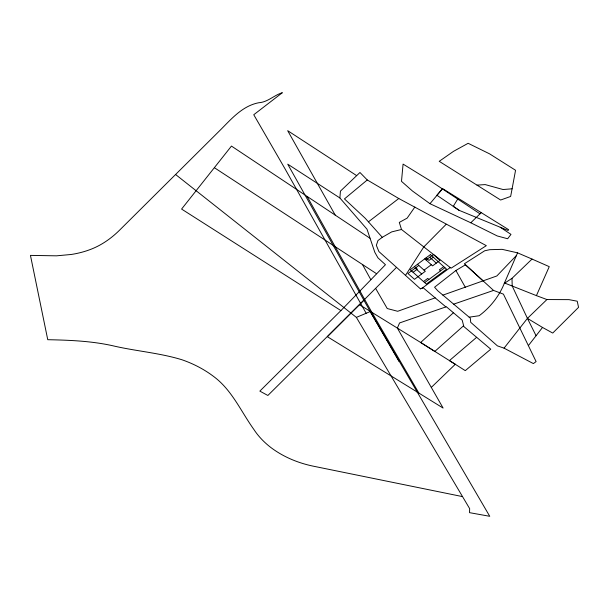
<?xml version="1.0" encoding="UTF-8"?>
<svg xmlns="http://www.w3.org/2000/svg" width="609" height="609" viewBox="0 0 609 609"><rect width="100%" height="100%" fill="white"/><g stroke="black" fill="none" stroke-linecap="round" stroke-linejoin="round"><path stroke-width="0.91" d="M364.684 299.476L267.861 395.477L259.853 391.115L340.918 310.598L385.459 264.709L377.93 257.82L374.817 252.301L366.999 229.19L339.883 197.963L340.431 191.135L359.965 172.499L367.265 179.967L398.773 198.511L486.325 245.663L451.056 268.204L401.498 229.479L399.298 222.414L407.132 218.144L414.843 207.06M512.1 188.813L515.557 170.276L489.537 153.826L468.138 143.298L453.545 151.329L439.226 161.324L500.636 200.026L510.639 196.448L512.1 188.813L503.064 189.528L485.236 184.596L476.992 185.121M532.038 259.061L517.566 252.842L504.252 283.413L511.994 278.343L532.038 259.061L549.249 266.651L536.415 295.624L504.473 282.972C499.296 295.997 490.382 307.378 479.161 315.728L469.166 317.182L437.757 290.782L434.575 287.212L455.905 270.495L465.466 264.793L493.556 290.424L503.422 294.139L536.103 361.586L533.377 363.596L504.054 348.158L497.416 345.874L470.704 322.306L470.315 318.149L469.166 317.182M458.135 198.351L453.263 206.337L459.156 210.341L508.081 230.476L508.637 229.692L442.606 188.6L429.977 203.695L412.491 191.043L401.491 181.337L403.074 164.095L430.472 180.98L479.93 213.789M450.211 267.549L422.159 288.156L420.385 288.826L405.503 275.39L423.765 246.957L446.169 224.302M528.391 345.6L542.52 327.444L552.728 333.062L578.55 307.347L577.225 301.204L568.958 299.636L546.928 299.552L536.415 295.624M340.918 310.598L181.589 209.07L231.458 146.076L369.975 238.241M504.054 348.158L527.432 318.378L546.928 299.552M442.362 188.889L436.889 195.253L459.163 210.341M429.977 203.695L470.795 222.78L481.186 212.693M516.386 255.552L496.845 275.961L442.88 295.137M307.271 196.73L371.863 312.333L418.855 393.049L327.376 336.708L396.528 267.366M431.317 387.393L455.288 364.289L465.276 370.645L490.755 349.178L463.852 326.561L462.193 320.174L446.344 306.746L399.565 322.953L397.373 328.114L443.116 408.083L417.058 391.945M453.431 312.744L420.652 342.486L370.044 311.207L287.722 164.156L339.883 197.963M463.632 325.724L434.826 351.416L420.652 342.486L455.288 364.289L449.419 360.604L476.649 337.31M367.265 179.967L344.45 198.915L365.172 218.205L382.285 237.312L391.678 231.9L401.498 229.479M368.453 221.821L398.773 198.511M382.285 237.312L377.961 240.555L376.347 245.32L378.897 251.563L405.503 275.39M418.786 265.44L407.969 273.54L414.501 279.318L425.318 271.279L417.508 264.291M426.079 259.982L433.425 254.478L439.957 260.401L432.611 265.867L424.793 258.825M413.085 272.307L417.332 269.132L414.463 266.575M433.304 257.196L428.98 260.424L426.11 257.835M424.047 270.137L431.332 264.717M423.491 281.541L427.739 278.412L428.903 279.455M443.717 266.62L439.394 269.81L440.558 270.868M424.656 282.584L444.882 267.678M356.379 317.388L370.234 311.557L489.75 516.303L469.539 512.656L469.653 508.629L356.379 317.388L175.582 174.501M420.385 288.826L423.179 287.768L445.887 306.906M435.169 297.847L397.7 311.29L387.24 308.542L375.677 288.468M453.743 304.135L493.556 290.424M462.459 496.594L312.912 466.098C297.862 462.931 283.352 456.887 271.013 447.63A87.909 65.125 4.5 0 1 253.846 429.421C241.354 411.989 232.44 391.214 215.198 377.679C205.241 369.846 193.913 363.885 181.954 359.759C159.314 352.801 135.464 351.149 112.459 345.684C91.213 340.994 69.426 340.142 47.753 339.7L30.45 255.392L56.538 255.826L71.23 254.471A106.636 84.095 27.7 0 0 91.814 248.921C102.228 244.727 111.531 238.119 119.493 230.248L221.326 129.032C232.059 118.169 242.976 105.776 258.718 102.754C267.808 102.205 274.126 95.126 282.363 92.697L253.763 114.736L285.119 168.99L366.161 313.27M517.566 252.842L502.098 249.34L489.712 249.69L484.673 250.794L464.363 263.781L483.104 280.916M470.795 222.78L497.256 235.957L507.655 238.751L510.981 234.374L500.24 227.256M511.994 278.343L512.199 286.017L527.432 318.378L542.52 327.444M359.455 304.713L371.863 312.333M356.676 175.636L287.669 130.661L335.529 215.639M214.52 167.795L376.621 273.761M415.171 268.15L421.694 273.966M429.741 257.234L436.272 263.141M370.044 311.207L399.101 361.563M455.905 270.495L465.345 287.326M362.469 264.504L370.851 279.714M527.432 318.378L536.072 335.734M430.434 254.592L410.215 269.757L426.323 284.053L446.549 269.186L430.434 254.592"/></g></svg>
